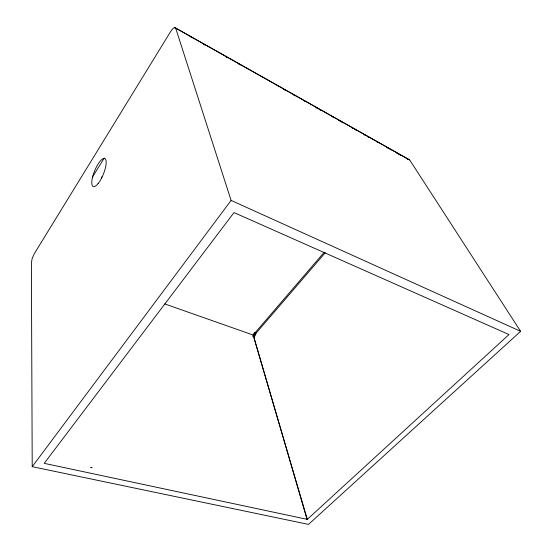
<?xml version="1.0" encoding="UTF-8"?>
<svg xmlns="http://www.w3.org/2000/svg" width="552" height="552" viewBox="0 0 552 552"><rect width="100%" height="100%" fill="white"/><g stroke="black" fill="none" stroke-linecap="round" stroke-linejoin="round"><path stroke-width="0.83" d="M325.252 252.733L256.107 333.139L254.803 335.726L254.272 338.562L307.057 519.46M92.488 176.992L104.307 158.01M32.216 466.675L231.102 200.417L175.757 28.387C173.99 26.041 171.493 30.367 170.527 31.747L34.265 253.754L32.216 258.35L31.381 262.752L32.216 466.675L308.506 524.4L520.619 331.331L409.681 159.963L174.646 27.6M307.305 519.37L44.222 463.349L234.007 212.575L508.992 334.553L307.305 519.37L253.126 335.023L324.252 252.188M91.597 467.661L92.212 467.751M90.473 467.461L91.328 467.627M252.802 336.589L254.424 337.162M253.444 334.457L255.065 335.029M164.731 303.917L253.126 335.023M253.175 335.161L254.803 335.726M252.961 335.871L254.589 336.444M254.486 332.566L256.107 333.139M254.099 333.153L255.721 333.725M253.754 333.787L255.376 334.36M231.102 200.417L520.619 331.331M175.018 27.607L409.681 159.963M190.744 37.025L192.248 37.874M203.509 44.215L205.006 45.064M226.03 56.904L227.527 57.746M238.788 64.094L240.292 64.936M283.832 89.465L286.088 90.735M293.595 94.965L295.092 95.806M303.352 100.464L304.856 101.306M316.117 107.654L317.614 108.496M319.118 109.344L321.367 110.614M331.876 116.534L334.132 117.797M338.638 120.336L340.135 121.185M341.64 122.026L343.137 122.875M351.396 127.526L352.9 128.375M354.398 129.216L355.902 130.065M364.161 134.716L365.659 135.564M367.163 136.406L369.412 137.676M376.919 141.905L378.424 142.754M386.683 147.405L388.18 148.246M389.684 149.095L391.189 149.937M396.439 152.897L400.945 155.436M406.203 158.396L407.7 159.245M101.402 178.413A10.074 3.181 -67.7 0 1 101.837 176.833M98.187 183.464A15.187 4.678 -67.7 0 0 105.577 159.286A15.187 4.678 -67.7 0 0 93.171 174.929A15.187 4.678 -67.7 0 0 98.187 183.464"/></g></svg>
